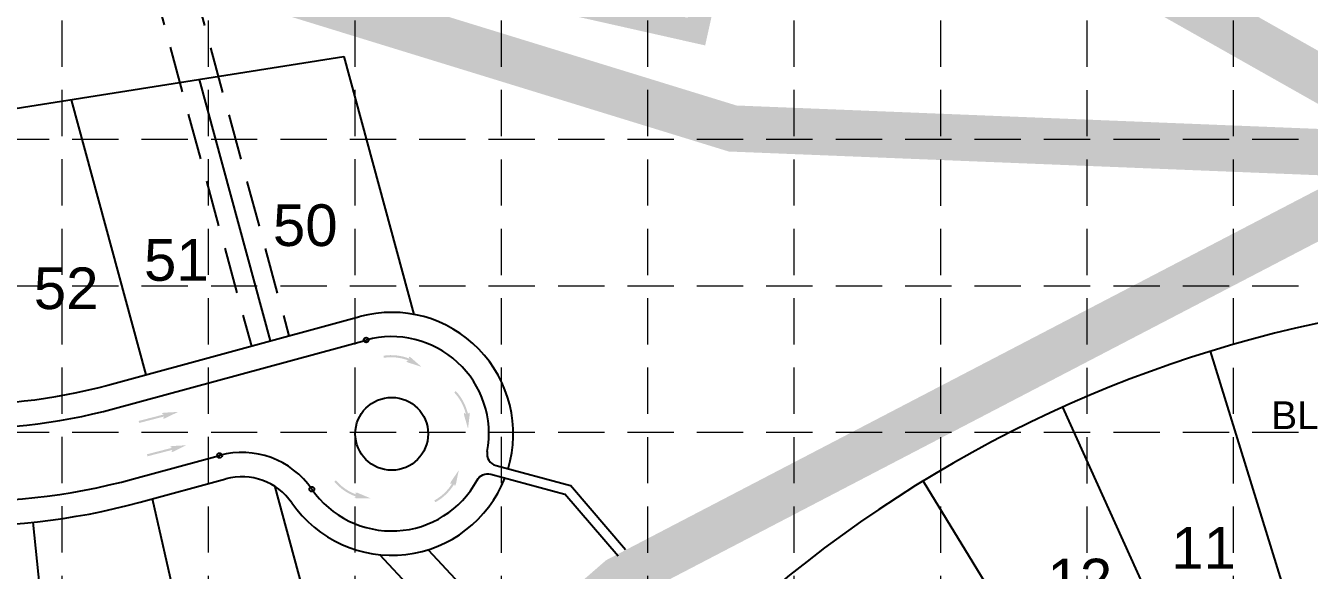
# Model space of a CAD drawing. Header units: inches. Extents: x 3312 to 5850, y 7905 to 11961.
# Drawn here: x 4439 to 4993, y 9746 to 9982 of the extents above; entities that cross this region are included whole.
import ezdxf
from ezdxf.enums import TextEntityAlignment as Align

# ---------------------------------------------------------------- set-up
doc = ezdxf.new("R2010")
doc.units = ezdxf.units.IN
doc.header["$LTSCALE"] = 80
doc.header["$MEASUREMENT"] = 0
doc.linetypes.add('DASHED2', pattern=[0.375, 0.25, -0.125])
doc.linetypes.add('HIDDEN', pattern=[0.375, 0.25, -0.125])
for name, color, linetype in [('1 BLOCK NUMBER', 7, 'Continuous'), ('1 LOT NUMBER', 7, 'Continuous'), ('ESMT', 7, 'DASHED2'), ('grid', 254, 'HIDDEN'), ('LOTLINE', 7, 'Continuous'), ('PAVING', 7, 'Continuous'), ('ROW', 7, 'Continuous'), ('SILT', 200, 'Continuous'), ('STORM INLET', 250, 'Continuous')]:
    doc.layers.add(name, color=color, linetype=linetype)
doc.styles.get("Standard").update_dxf_attribs({"font": 'ARIAL.TTF', "height": 25})

msp = doc.modelspace()

# ---------------------------------------------------------------- hatches: boundary and pattern name
at = {"layer": 'PAVING', "linetype": 'Continuous', "lineweight": 30}
h = msp.add_hatch(color=256, dxfattribs=at)
edge = h.paths.add_edge_path()
edge.add_line((4603.960628673393, 9836.18686082097), (4609.794008673394, 9834.265780820971))
edge.add_line((4609.794008673394, 9834.265780820971), (4605.169178673395, 9838.293580820971))
edge.add_line((4605.169178673394, 9838.29358082097), (4605.16969452978, 9838.294480882169))
edge.add_ellipse((4604.810438082763, 9838.341386793507), major_axis=(-0.5100388331023681, 0.2925822768514432), ratio=0.2857142857142858, start_angle=235.2730666666667, end_angle=377.1826722222223)
edge.add_line((4604.298467887414, 9838.57786039865), (4604.296733673394, 9838.57540082097))
edge.add_line((4604.296733673394, 9838.57540082097), (4604.521643673394, 9837.84103082097))
edge.add_line((4604.521643673394, 9837.84103082097), (4604.520898713271, 9837.852626864773))
edge.add_arc((4596.624097892211, 9817.907517463158), 21.4515, 428.400066131406, 458.8083355758504)
edge.add_line((4593.339238691552, 9839.106020963032), (4593.477514574911, 9838.213670850877))
edge.add_arc((4596.624097892211, 9817.907517463158), 20.54850000000001, 428.7325300202948, 458.8083355758504, ccw=False)
edge.add_line((4604.077494992356, 9837.05660944992), (4604.076338673394, 9837.056050820967))
edge.add_line((4604.076338673393, 9837.056050820971), (4603.261748673394, 9836.79187082097))
edge.add_line((4603.261748673394, 9836.791870820969), (4603.259074450616, 9836.79105110171))
edge.add_ellipse((4603.731948787887, 9836.471305423362), major_axis=(-0.5100388331023681, 0.2925822768514432), ratio=0.2857142857142857, start_angle=345.5032805555555, end_angle=485.8315277777779)
edge.add_line((4603.962753575124, 9836.18188101644), (4603.961740429429, 9836.185831162777))
h = msp.add_hatch(color=256, dxfattribs=at)
edge = h.paths.add_edge_path()
edge.add_line((4628.160923673394, 9813.441655820969), (4629.875573673395, 9807.544330820969))
edge.add_line((4629.875573673395, 9807.544330820969), (4630.581803673394, 9813.63632582097))
edge.add_line((4630.581803673394, 9813.63632582097), (4630.582864956261, 9813.636471276246))
edge.add_ellipse((4630.418373602186, 9813.959283843651), major_axis=(-0.047151824348771, 0.5861063943181155), ratio=0.2857142857142858, start_angle=235.2730666666667, end_angle=377.1826722222223)
edge.add_line((4630.323855685952, 9814.515251118197), (4630.320878673395, 9814.515280820968))
edge.add_line((4630.320878673395, 9814.515280820968), (4629.842393673393, 9813.914575820969))
edge.add_line((4629.842393673393, 9813.914575820969), (4629.851537197749, 9813.921656659053))
edge.add_arc((4608.936458231332, 9809.15444320898), 21.4515, 372.8401731416771, 403.2484425861216)
edge.add_line((4624.561507949189, 9823.852220995077), (4623.903772067968, 9823.233518763715))
edge.add_arc((4608.936458231332, 9809.15444320898), 20.54850000000001, 373.17263703056597, 403.24844258612154, ccw=False)
edge.add_line((4628.944282940234, 9813.83715638275), (4628.943173673392, 9813.837820820969))
edge.add_line((4628.943173673393, 9813.837820820969), (4628.264663673393, 9814.360195820967))
edge.add_line((4628.264663673393, 9814.36019582097), (4628.262419034984, 9814.36193733901))
edge.add_ellipse((4628.266150543594, 9813.791119054864), major_axis=(-0.047151824348771, 0.5861063943181155), ratio=0.2857142857142856, start_angle=345.5032805555555, end_angle=485.8315277777779)
edge.add_line((4628.157987445024, 9813.43708786754), (4628.160672220713, 9813.440157407169))
at = {"layer": 'PAVING'}
h = msp.add_hatch(color=256, dxfattribs=at)
edge = h.paths.add_edge_path()
edge.add_line((4497.614843673394, 9814.068610820972), (4498.294403673394, 9813.70100582097))
edge.add_line((4498.294403673394, 9813.701005820969), (4487.533688673394, 9810.92417582097))
edge.add_line((4487.533688673394, 9810.92417582097), (4487.758073673394, 9810.049420820971))
edge.add_line((4487.758073673394, 9810.049420820971), (4498.518788673394, 9812.826355820973))
edge.add_line((4498.518788673394, 9812.826355820971), (4498.119788673393, 9812.06489582097))
edge.add_line((4498.119788673393, 9812.06489582097), (4498.118743314347, 9812.06279473321))
edge.add_ellipse((4498.680469253954, 9812.164339828843), major_axis=(-0.5693430975812278, -0.1469436532709476), ratio=0.2857142857142855, start_angle=345.5032805555555, end_angle=485.8315277777779)
edge.add_line((4499.047803019374, 9812.118478283955), (4499.046413673394, 9812.12033582097))
edge.add_line((4499.046413673394, 9812.12033582097), (4504.562378673394, 9814.82251082097))
edge.add_line((4504.562378673393, 9814.82251082097), (4498.434263673394, 9814.474225820972))
edge.add_line((4498.434263673394, 9814.474225820972), (4498.435618036498, 9814.473263708709))
edge.add_ellipse((4498.14578824632, 9814.255860737321), major_axis=(-0.5693430975812278, -0.1469436532709476), ratio=0.2857142857142858, start_angle=235.2730666666667, end_angle=377.1826722222223)
edge.add_line((4497.614259060768, 9814.067419840065), (4497.614843673395, 9814.06861082097))
edge.add_line((4497.614843673394, 9814.068610820972), (4497.614843673394, 9814.068610820972))
edge.add_line((4497.614843673394, 9814.068610820972), (4497.614843673394, 9814.068610820972))
h = msp.add_hatch(color=256, dxfattribs=at)
edge = h.paths.add_edge_path()
edge.add_line((4501.183688673394, 9799.66040582097), (4501.863248673394, 9799.292800820971))
edge.add_line((4501.863248673393, 9799.292800820971), (4491.102323673394, 9796.515970820972))
edge.add_line((4491.102323673394, 9796.51597082097), (4491.326813673394, 9795.641110820969))
edge.add_line((4491.326813673394, 9795.64111082097), (4502.087528673394, 9798.418255820972))
edge.add_line((4502.087528673394, 9798.41825582097), (4501.688633673393, 9797.656795820969))
edge.add_line((4501.688633673393, 9797.65679582097), (4501.687504778532, 9797.654604350028))
edge.add_ellipse((4502.249230718139, 9797.756149445657), major_axis=(-0.5693430975812278, -0.1469436532709476), ratio=0.2857142857142855, start_angle=345.5032805555555, end_angle=485.8315277777779)
edge.add_line((4502.616564483558, 9797.710287900769), (4502.615258673394, 9797.71234082097))
edge.add_line((4502.615258673394, 9797.712340820972), (4508.131223673394, 9800.414410820971))
edge.add_line((4508.131223673394, 9800.414410820971), (4502.003003673393, 9800.066020820972))
edge.add_line((4502.003003673393, 9800.06602082097), (4502.004379500686, 9800.065073325517))
edge.add_ellipse((4501.714549710508, 9799.847670354131), major_axis=(-0.5693430975812278, -0.1469436532709476), ratio=0.2857142857142858, start_angle=235.2730666666667, end_angle=377.1826722222223)
edge.add_line((4501.183020524955, 9799.659229456875), (4501.183688673394, 9799.66040582097))
edge.add_line((4501.183688673394, 9799.66040582097), (4501.183688673394, 9799.66040582097))
edge.add_line((4501.183688673394, 9799.66040582097), (4501.183688673394, 9799.66040582097))
at = {"layer": 'PAVING', "linetype": 'Continuous', "lineweight": 30}
h = msp.add_hatch(color=256, dxfattribs=at)
edge = h.paths.add_edge_path()
edge.add_line((4622.398838673394, 9784.543030820967), (4625.868353673392, 9789.610960820968))
edge.add_line((4625.868353673392, 9789.610960820968), (4624.638068673394, 9783.602650820969))
edge.add_line((4624.638068673394, 9783.602650820967), (4624.639051186665, 9783.602286955183))
edge.add_ellipse((4624.382030438523, 9783.346932898497), major_axis=(-0.2277119907124117, -0.5421173759305179), ratio=0.285714285714286, start_angle=-17.182672222222322, end_angle=124.7269333333333, ccw=False)
edge.add_line((4624.118724076332, 9782.848231578586), (4624.115798673394, 9782.84906582097))
edge.add_line((4624.115798673394, 9782.84906582097), (4623.848678673394, 9783.569155820967))
edge.add_line((4623.848678673393, 9783.569155820967), (4623.855248084321, 9783.559582059615))
edge.add_arc((4605.472568920455, 9794.615981066903), 21.4515, 298.5666129751986, 328.97488241964305, ccw=False)
edge.add_line((4615.730251162178, 9775.775949064933), (4615.29845436235, 9776.569019342653))
edge.add_arc((4605.472568920455, 9794.615981066903), 20.54850000000003, 298.5666129751986, 328.6424185307542)
edge.add_line((4623.01967875843, 9783.923002595775), (4623.018338673392, 9783.922795820969))
edge.add_line((4623.018338673392, 9783.922795820969), (4622.210783673393, 9783.63824582097))
edge.add_line((4622.210783673393, 9783.63824582097), (4622.208094725683, 9783.63723200122))
edge.add_ellipse((4622.389783873549, 9784.178375689364), major_axis=(-0.2277119907124117, -0.5421173759305179), ratio=0.2857142857142859, start_angle=-125.83152777777792, end_angle=14.496719444444523, ccw=False)
edge.add_line((4622.397511008364, 9784.548480579566), (4622.399103725733, 9784.544726465061))
h = msp.add_hatch(color=256, dxfattribs=at)
edge = h.paths.add_edge_path()
edge.add_line((4582.031903673394, 9779.888485820968), (4587.693503673393, 9777.50792582097))
edge.add_line((4587.693503673393, 9777.50792582097), (4581.560558673394, 9777.505930820971))
edge.add_line((4581.560558673394, 9777.50593082097), (4581.560369096892, 9777.504879548795))
edge.add_ellipse((4581.258582251904, 9777.705354134303), major_axis=(-0.5768139091813804, 0.1141477734119002), ratio=0.2857142857142859, start_angle=-17.182672222222322, end_angle=124.7269333333333, ccw=False)
edge.add_line((4580.717147542337, 9777.863093483), (4580.717513673395, 9777.866080820972))
edge.add_line((4580.717513673394, 9777.866080820972), (4581.369143673393, 9778.272430820969))
edge.add_line((4581.369143673393, 9778.272430820967), (4581.36105543902, 9778.264119344698))
edge.add_arc((4588.498596814679, 9798.493364396378), 21.4515, 220.1572170971472, 250.5654865415916, ccw=False)
edge.add_line((4572.103692371321, 9784.659566682963), (4572.793835087621, 9785.241899893817))
edge.add_arc((4588.498596814679, 9798.493364396378), 20.54850000000001, 220.1572170971473, 250.2330226527028)
edge.add_line((4581.549184865022, 9779.15566738241), (4581.548588673394, 9779.156950820969))
edge.add_line((4581.548588673394, 9779.156950820969), (4581.107693673393, 9779.890900820968))
edge.add_line((4581.107693673393, 9779.89090082097), (4581.106180386977, 9779.89328550038))
edge.add_ellipse((4581.672793678138, 9779.824026450759), major_axis=(-0.5768139091813804, 0.1141477734119002), ratio=0.2857142857142856, start_angle=-125.83152777777792, end_angle=14.496719444444523, ccw=False)
edge.add_line((4582.036903979952, 9779.890817354828), (4582.033546424943, 9779.888502846177))

# ---------------------------------------------------------------- linework, layer by layer
at = {"color": 5, "const_width": 20}
for points in [[(5514.055102403283, 9906.342848126009), (4744.221465427941, 9937.314457799901), (4553.226361903467, 9996.104171477471), (4333.729065312342, 10059.77480194287)], [(4893.390244707945, 10018.116733646), (5036.185275567113, 9937.43260821642)], [(5043.658223796807, 9923.90467672715), (4695.186374537061, 9742.392886419668), (4571.478103398455, 9634.73894824507), (4461.73690621314, 9580.911979157772), (4246.245107468159, 9602.841480768122), (3964.908577528229, 9632.745358954446), (3933.297510706434, 9656.527012974128)]]:
    msp.add_lwpolyline(points, dxfattribs=at)
at = {"layer": 'ESMT'}
for p, q in [((4493.226473673394, 10001.43901082097), (4536.244238673394, 9843.27121082097)), ((4510.705613673394, 10001.18575082097), (4552.455398673394, 9847.68026582097)), ((4591.606433673394, 9753.12692582097), (4763.287838673394, 9568.75690082097)), ((4612.578713673394, 9755.257060820972), (4775.582813673394, 9580.20568082097))]:
    msp.add_line(p, q, dxfattribs=at)
at = {"layer": 'grid', "color": 252, "linetype": 'HIDDEN', "lineweight": 0}
for p, q in [((4454.488995921986, 8224.016572191136), (4454.488995921986, 11894.20252478459)), ((4517.765474765296, 8224.006623805433), (4517.765474765296, 11894.20252478459)), ((4581.041953608606, 8223.99667541973), (4581.041953608606, 11894.20252478459)), ((4644.318432451915, 8223.986727034027), (4644.318432451915, 11894.20252478459)), ((4707.594911295397, 8223.976778648324), (4707.594911295397, 11894.20252478459)), ((4770.871390138707, 8223.966830262621), (4770.871390138706, 11894.20252478459)), ((4834.147868982016, 8223.956881876918), (4834.147868982016, 11894.20252478459)), ((4897.424347825327, 8223.946933491216), (4897.424347825326, 11894.20252478459)), ((4960.700826668635, 8223.936985105514), (4960.700826668635, 11894.20252478459)), ((3378.788855585378, 9932.63168064113), (5783.295051632005, 9932.63168064113)), ((3378.788855585378, 9869.355201797822), (5783.295051632005, 9869.355201797822)), ((3378.788855585378, 9806.078722954513), (5783.295051632005, 9806.078722954513))]:
    msp.add_line(p, q, dxfattribs=at)
at = {"layer": 'LOTLINE'}
for p, q in [((4409.264798673395, 9941.98507082097), (4576.207238673394, 9968.395090820972)), ((4576.199678673394, 9968.42302082097), (4606.511708673394, 9856.97161082097)), ((4513.612013673393, 9958.49264582097), (4544.349818673394, 9845.47579082097)), ((4458.319538673394, 9949.74541082097), (4490.650508673394, 9830.87081582097)), ((4950.656033673395, 9841.041325820972), (4987.833278673394, 9720.65095082097)), ((4886.83061568258, 9816.867331861347), (4938.736834610159, 9702.055553561837)), ((4571.324213673393, 9691.31615582097), (4546.523423673394, 9782.50372082097)), ((4826.519727355299, 9784.919573734878), (4892.343843587942, 9677.480355002768)), ((4521.451523673394, 9654.263860820969), (4493.544938673394, 9777.25099082097)), ((4455.110843673394, 9638.621905820972), (4441.882418673395, 9767.16668582097))]:
    msp.add_line(p, q, dxfattribs=at)
msp.add_arc((5111.757564369237, 9319.349625892082), 546, 69.41934835174594, 132.9590310393579, dxfattribs=at)
at = {"layer": 'PAVING'}
for p, q in [((4477.081148673394, 9816.298915820971), (4585.896008673394, 9845.89390082097)), ((4485.266318673393, 9785.88083582097), (4522.496063673394, 9796.00640582097))]:
    msp.add_line(p, q, dxfattribs=at)
for centre, radius in [((4585.872908673394, 9845.887600820972), 1.05), ((4596.895429924755, 9805.359790001015), 15.75), ((4522.496038543125, 9796.006452672571), 1.05), ((4562.359638567262, 9781.45834411769), 1.05)]:
    msp.add_circle(centre, radius, dxfattribs=at)
for centre, radius, start, end in [((4596.895429924755, 9805.359790001015), 42, 349.4345680768754, 105.1823038533009), ((4412.323510372808, 10054.39975941457), 246.75, 249.4994108921404, 285.2150180918812), ((4532.140821129459, 9760.544578969808), 36.75, 34.68623872637777, 105.2150274767473), ((4412.323510372808, 10054.39975941457), 278.25, 249.4994108921404, 285.2150180918812), ((4596.895429924755, 9805.359790001015), 42, 214.6862387263778, 331.4796595316094)]:
    msp.add_arc(centre, radius, start, end, dxfattribs=at)
at = {"layer": 'ROW'}
for p, q in [((4474.233233673393, 9826.40579582097), (4583.117183673394, 9856.01957582097)), ((4488.103628673394, 9775.77112082097), (4525.251683673394, 9785.874430820972))]:
    msp.add_line(p, q, dxfattribs=at)
for centre, radius, start, end in [((4596.895429924755, 9805.359790001015), 52.5, 343.2572810723341, 105.2150180918811), ((4412.323510372808, 10054.39975941457), 236.25, 249.4994108921404, 285.2150180918812), ((4532.140821129459, 9760.544578969808), 26.25, 34.68623872637777, 105.2150180918811), ((4596.895429924755, 9805.359790001015), 52.5, 214.6862387263778, 338.6609630971882), ((4412.323510372808, 10054.39975941457), 288.75, 249.4994108921404, 285.2150180918812)]:
    msp.add_arc(centre, radius, start, end, dxfattribs=at)
at = {"layer": 'SILT', "const_width": 10}
for points in [[(4256.079223360847, 10146.7535153131), (4304.581137095591, 10133.53701031902), (4398.227400740814, 10084.52929376558), (4448.33461810968, 10060.64533453684), (4510.853709280183, 10031.24970088463), (4575.44110840426, 10014.79599808941), (4627.394526591483, 10002.15148022283), (4679.182506953706, 9990.299955778424), (4728.477845051546, 9979.220944860077)], [(4727.480330693725, 9974.305910690146), (4754.234055072804, 10095.33013834616)]]:
    msp.add_lwpolyline(points, dxfattribs=at)
at = {"layer": 'STORM INLET', "color": 5}
for p, q in [((4639.770331944062, 9787.870409192044), (4671.75811537709, 9779.29930845075)), ((4641.985560668694, 9791.62500040012), (4674.099053599692, 9783.02021590749)), ((4697.962928673394, 9755.22503582097), (4674.099053673394, 9783.02021582097)), ((4694.776283673394, 9752.489155820971), (4671.758078673394, 9779.29933082097))]:
    msp.add_line(p, q, dxfattribs=at)
msp.add_arc((4643.344360654901, 9796.696110988833), 5.25, 169.4345680768754, 255.0000000012716, dxfattribs=at)
at = {"layer": 'STORM INLET', "color": 5, "extrusion": (0, 0, -1)}
msp.add_arc((-4638.411531956156, 9782.799298603037), 5.25, 28.52034046839061, 104.9999999987284, dxfattribs=at)

# ---------------------------------------------------------------- texts
at = {"layer": '1 BLOCK NUMBER'}
msp.add_text('BLOCK E ', height=12, dxfattribs=at).set_placement((4977.004418673394, 9813.40123071597), align=Align.MIDDLE_LEFT)
at = {"layer": '1 LOT NUMBER'}
for s, p in [('50', (4545.545558673394, 9895.52288571597)), ('51', (4489.828988673394, 9880.49864571597)), ('52', (4442.209178673394, 9868.260475715972)), ('11', (4933.808048673393, 9756.01915071597)), ('12', (4880.296688673394, 9742.377130715971))]:
    msp.add_text(s, height=18, dxfattribs=at).set_placement(p, align=Align.MIDDLE_LEFT)

doc.saveas('drawing.dxf')
